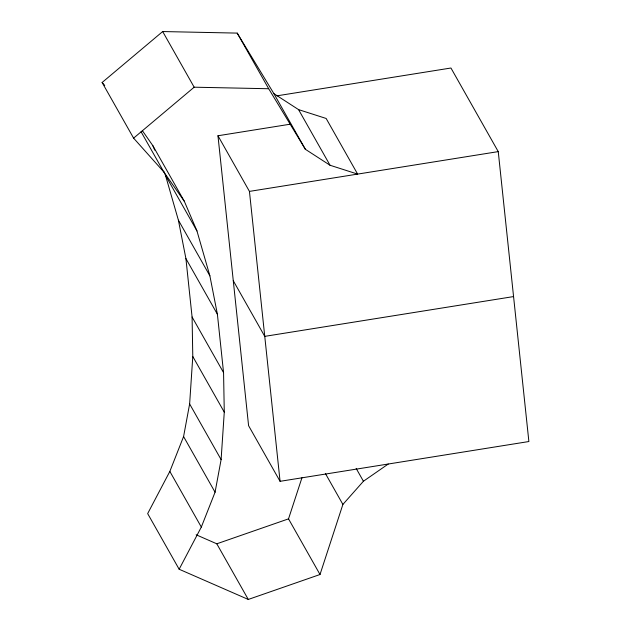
<?xml version="1.0" encoding="UTF-8"?>
<svg xmlns="http://www.w3.org/2000/svg" width="631" height="631" viewBox="0 0 631 631"><rect width="100%" height="100%" fill="white"/><g stroke="black" fill="none" stroke-linecap="round" stroke-linejoin="round"><path stroke-width="0.95" d="M388.254 464.022L363.424 481.248L342.893 504.429L320.012 574.51L248.283 599.45L179.149 569.241L147.662 513.602L169.842 471.42L183.582 436.565L189.631 403.95L192.786 356.499L192.084 316.999L185.916 258.6L178.392 220.18L165.472 175.3L163.942 171.711M179.149 569.241L201.321 527.066L215.068 492.212L221.11 459.597L224.273 412.146L223.563 372.637L217.395 314.238L209.871 275.826L196.959 230.946L184.339 201.313L152.852 145.674L142.314 130.585M320.012 574.51L288.525 518.863L301.957 477.754M184.339 201.313L163.808 171.94L133.606 138.142L102.119 82.495L162.68 31.55L237.209 33.104L273.901 93.656L305.38 149.302L330.045 165.259L357.627 174.101L326.148 118.462L298.558 109.613L273.901 93.656M133.606 138.142L194.167 87.196L268.696 88.742L305.38 149.302M196.146 534.78L216.796 543.804L288.525 518.863M276.977 95.833L450.952 68.014L498.253 151.614L528.881 441.534L280.069 481.319L248.59 425.673L217.963 135.76L290.41 124.173M217.963 135.76L249.442 191.398L498.253 151.614M513.563 296.578L264.752 336.362L233.273 280.716M102.119 82.495L104.746 85.437M298.558 109.613L330.045 165.259M237.209 33.104L268.696 88.742M162.68 31.55L194.167 87.196M356.16 468.407L363.424 481.248M141.044 131.705L163.808 171.94M165.472 175.3L196.959 230.946M325.462 473.613L342.893 504.429M178.392 220.18L209.871 275.826M185.916 258.6L217.395 314.238M192.084 316.999L223.563 372.637M192.786 356.499L224.273 412.146M189.631 403.95L221.11 459.597M183.582 436.565L215.068 492.212M216.796 543.804L248.283 599.45M169.842 471.42L201.321 527.066M152.852 145.674L154.769 150.162M249.442 191.398L280.069 481.319"/></g></svg>
